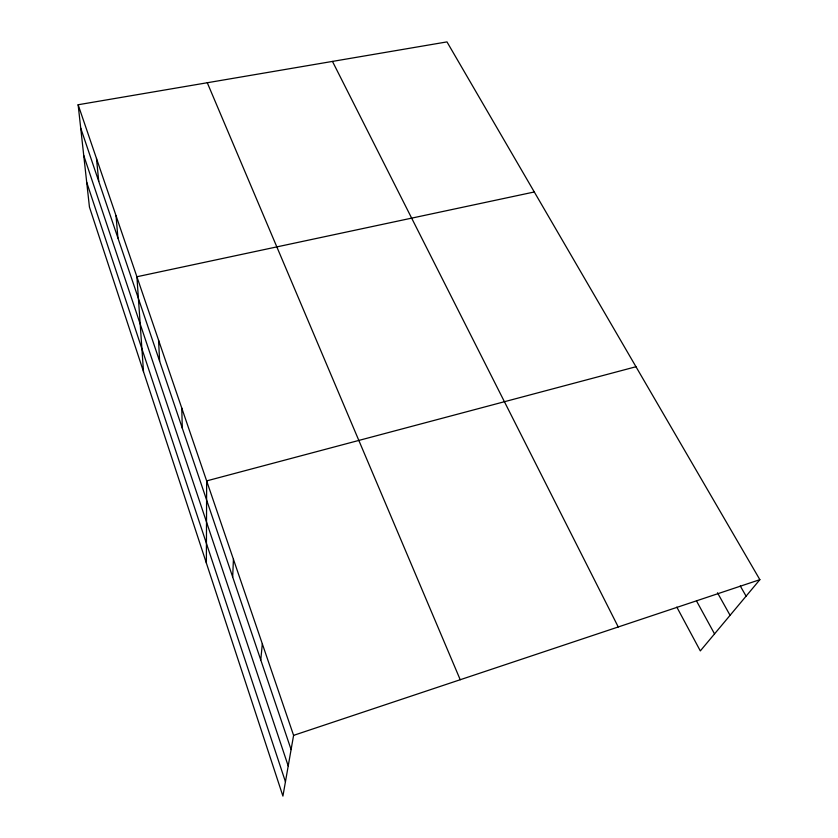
<?xml version="1.0" encoding="UTF-8"?>
<svg xmlns="http://www.w3.org/2000/svg" width="838" height="838" viewBox="0 0 838 838"><rect width="100%" height="100%" fill="white"/><g stroke="black" fill="none" stroke-linecap="round" stroke-linejoin="round"><path stroke-width="1.26" d="M206.378 563.084L206.651 480.897L635.979 366.74M232.671 576.984L233.435 559.271M260.765 659.956L262.325 643.846M78.133 104.75L293.593 735.366L282.919 796.1L89.446 207.08L78.133 104.75L446.979 41.9L759.867 579.676L700.317 650.906L676.811 607.1M293.593 735.366L759.867 579.676M534.298 191.975L136.898 276.75L143.497 371.622M740.268 585.971L746.092 596.164M717.485 592.78L730.076 615.312M696.472 600.877L714.542 633.895M332.466 61.415L618.245 626.971M207.279 82.742L460.219 679.723M80.71 128.078L291.1 749.57M83.737 155.449L288.22 765.953M86.702 182.275L285.444 781.739M96.475 158.434L98.748 181.364M116.021 215.649L117.938 238.065M158.56 340.155L159.629 361.199M181.762 408.043L182.296 428.166"/></g></svg>
